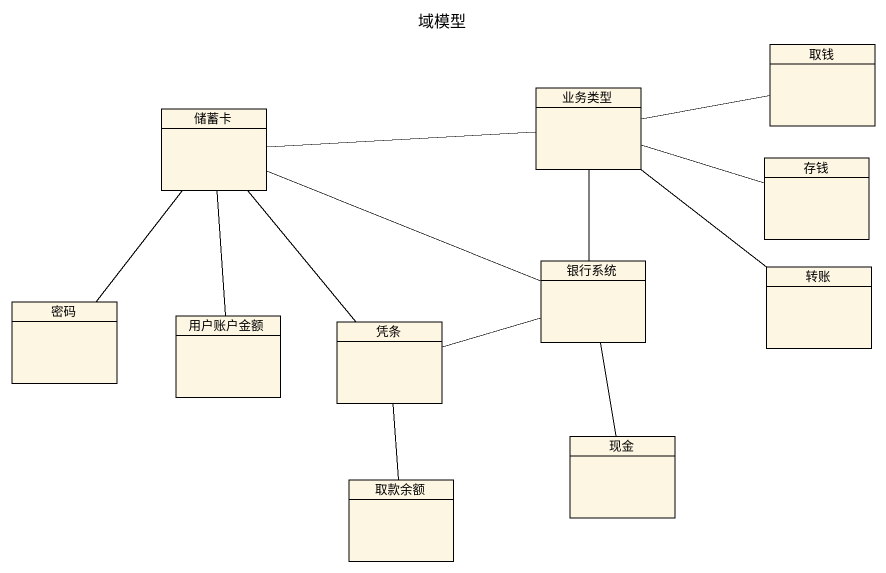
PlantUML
@startuml
title 域模型
hide circle
hide empty members
class 取钱
class 储蓄卡
class 业务类型
class 存钱
class 银行系统
class 转账
class 密码
class 用户账户金额
class 凭条
class 现金
class 取款余额
储蓄卡 -right- 业务类型
储蓄卡 -right- 银行系统
储蓄卡 -- 用户账户金额
储蓄卡 -- 凭条
业务类型 -right- 取钱
业务类型 -right- 存钱
业务类型 -- 银行系统
业务类型 -- 转账
银行系统 -- 现金
密码 -up- 储蓄卡
凭条 -right- 银行系统
凭条 -- 取款余额
@enduml
